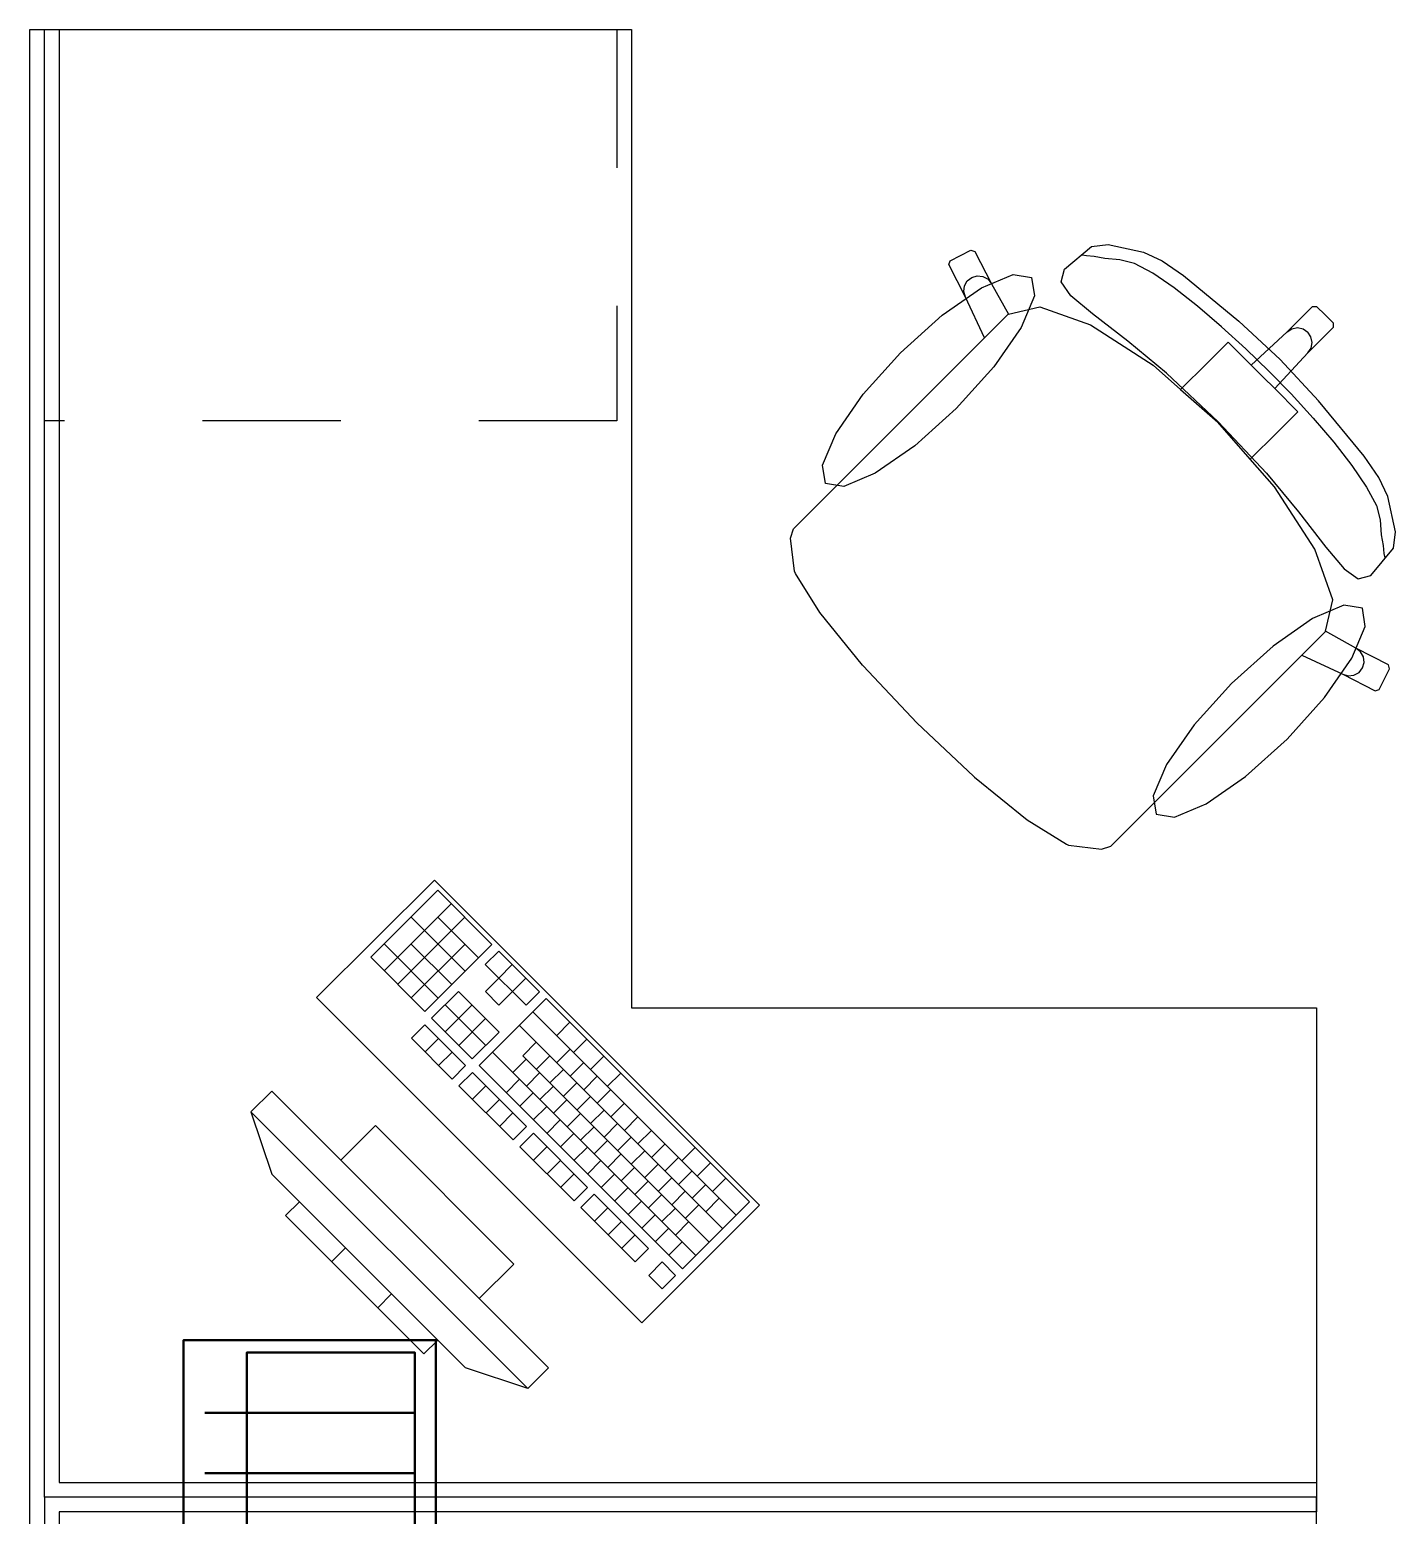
# Model space of a CAD drawing. Header units: inches. Extents: x -19 to 5698, y -728 to 92.
# Drawn here: x 120.811 to 122.206, y 34.982 to 36.5 of the extents above; entities that cross this region are included whole.
import ezdxf

# ---------------------------------------------------------------- set-up
doc = ezdxf.new("R2010")
doc.units = ezdxf.units.IN
doc.header["$MEASUREMENT"] = 0
doc.linetypes.add('HIDDEN', pattern=[0.375, 0.25, -0.125])
doc.linetypes.add('Rayas', pattern=[0.282222, 0.141111, -0.141111])
doc.layers.get('0').update_dxf_attribs({"color": 61})
doc.layers.add('00 conduct tomacorr', color=120, linetype='HIDDEN', lineweight=30)
doc.layers.add('Interior - Mobiliario', color=7, linetype='Continuous')

# ---------------------------------------------------------------- blocks, each defined once
blk = doc.blocks.new('CAJA POP UP 6 MODULOS')
at = {"layer": '00 conduct tomacorr', "linetype": 'Continuous'}
for p, q in [((-0.095, -0.165), (-0.095, -0.0151)), ((-0.052, -0.165), (-0.052, -0.0151)), ((0.052, -0.165), (0.052, -0.0151)), ((0.095, -0.165), (0.095, -0.0151)), ((0, -0.165), (0, -0.18))]:
    blk.add_line(p, q, dxfattribs=at)
for points in [[(-0.147, 0), (0.147, 0), (0.147, -0.18), (-0.147, -0.18)], [(0, 0), (0.147, 0), (0.147, -0.18), (0, -0.18)]]:
    blk.add_lwpolyline(points, close=True, dxfattribs=at)
for points in [[(-0.138, -0.045), (-0.009, -0.045), (-0.009, -0.165), (-0.138, -0.165), (-0.138, -0.045)], [(0.009, -0.045), (0.138, -0.045), (0.138, -0.165), (0.009, -0.165), (0.009, -0.045)]]:
    blk.add_lwpolyline(points, dxfattribs=at)
at = {"color": 1, "insert": (-0.1807, -0.168), "char_height": 0.05, "attachment_point": 1, "rotation": 180}
blk.add_mtext_dynamic_manual_height_columns('{\\fVerdana|b0|i0|c0|p34;2T}', width=0.000481, gutter_width=0.1561, heights=[0], dxfattribs=at)

msp = doc.modelspace()

# ---------------------------------------------------------------- linework, layer by layer
at = {"layer": 'Interior - Mobiliario', "color": 175, "linetype": 'Continuous', "lineweight": 13}
for p, q in [((120.811, 36.5), (120.841, 36.5)), ((120.811, 35.015), (120.811, 36.5)), ((120.841, 36.5), (120.841, 35.015)), ((121.7514, 36.2638), (121.7728, 36.2746)), ((121.7728, 36.2746), (121.7768, 36.2733)), ((121.7768, 36.2733), (121.7938, 36.2402)), ((121.8682, 36.2553), (121.896, 36.2785)), ((121.8908, 36.2688), (121.8863, 36.2696)), ((121.8988, 36.268), (121.8908, 36.2688)), ((121.896, 36.2785), (121.9128, 36.2803)), ((121.9128, 36.2803), (121.9489, 36.2726)), ((121.9489, 36.2726), (121.9682, 36.2636)), ((121.7501, 36.2598), (121.7514, 36.2638)), ((121.7671, 36.2267), (121.7501, 36.2598)), ((121.8648, 36.2424), (121.8682, 36.2553)), ((121.9096, 36.266), (121.8988, 36.268)), ((121.925, 36.2648), (121.9096, 36.266)), ((121.9397, 36.2609), (121.925, 36.2648)), ((121.9585, 36.251), (121.9397, 36.2609)), ((121.9682, 36.2636), (121.9899, 36.2487)), ((121.7655, 36.2323), (121.7661, 36.2381)), ((121.7661, 36.2381), (121.769, 36.2432)), ((121.769, 36.2432), (121.7736, 36.2468)), ((121.7736, 36.2468), (121.7792, 36.2484)), ((121.7792, 36.2484), (121.785, 36.2477)), ((121.785, 36.2477), (121.7902, 36.2448)), ((121.7902, 36.2448), (121.7938, 36.2402)), ((121.7938, 36.2402), (121.8111, 36.2092)), ((121.8748, 36.228), (121.8648, 36.2424)), ((121.9804, 36.2361), (121.9585, 36.251)), ((121.9899, 36.2487), (122.0466, 36.2019)), ((121.7671, 36.2267), (121.7655, 36.2323)), ((121.7867, 36.1849), (121.7671, 36.2267)), ((121.8971, 36.2094), (121.8748, 36.228)), ((122.0042, 36.2175), (121.9804, 36.2361)), ((121.8109, 36.2091), (121.7867, 36.1849)), ((121.8109, 36.2091), (121.8111, 36.2092)), ((121.8111, 36.2092), (121.8431, 36.2166)), ((121.8431, 36.2166), (121.895, 36.1983)), ((121.9332, 36.1815), (121.8971, 36.2094)), ((122.0289, 36.1964), (122.0042, 36.2175)), ((122.0957, 36.191), (122.1218, 36.2171)), ((122.1218, 36.2171), (122.126, 36.2171)), ((122.126, 36.2171), (122.1346, 36.2086)), ((122.1431, 36.2), (122.1346, 36.2086)), ((121.895, 36.1983), (121.9589, 36.1569)), ((122.0536, 36.1738), (122.0289, 36.1964)), ((122.0466, 36.2019), (122.0888, 36.1628)), ((122.0957, 36.191), (122.1006, 36.1943)), ((122.1006, 36.1943), (122.1063, 36.1954)), ((122.1063, 36.1954), (122.1121, 36.1942)), ((122.1121, 36.1942), (122.1169, 36.1909)), ((122.117, 36.1697), (122.1431, 36.1958)), ((122.1431, 36.1958), (122.1431, 36.2)), ((121.6388, 36.037), (121.7867, 36.1849)), ((121.9726, 36.1488), (121.9332, 36.1815)), ((122.0144, 36.1595), (122.0355, 36.1807)), ((122.0355, 36.1807), (122.0592, 36.157)), ((122.0592, 36.157), (122.0957, 36.191)), ((122.1202, 36.186), (122.1169, 36.1909)), ((122.1214, 36.1803), (122.1202, 36.186)), ((122.1203, 36.1745), (122.1214, 36.1803)), ((122.077, 36.151), (122.0536, 36.1738)), ((122.0831, 36.1332), (122.117, 36.1697)), ((122.1279, 36.1206), (122.0888, 36.1628)), ((122.117, 36.1697), (122.1203, 36.1745)), ((121.9589, 36.1569), (121.987, 36.1322)), ((122.0253, 36.0993), (121.9726, 36.1488)), ((121.987, 36.1322), (122.0144, 36.1595)), ((122.0592, 36.157), (122.0711, 36.1451)), ((122.077, 36.151), (122.0998, 36.1276)), ((121.987, 36.1322), (122.0249, 36.0988)), ((122.0831, 36.1332), (122.0711, 36.1451)), ((122.1067, 36.1095), (122.0831, 36.1332)), ((122.0998, 36.1276), (122.1224, 36.1029)), ((122.1747, 36.0639), (122.1279, 36.1206)), ((122.0855, 36.0884), (122.1067, 36.1095)), ((122.1224, 36.1029), (122.1436, 36.0782)), ((122.0582, 36.061), (122.0249, 36.0988)), ((122.0253, 36.0993), (122.0748, 36.0465)), ((122.0582, 36.061), (122.0855, 36.0884)), ((122.1436, 36.0782), (122.1621, 36.0544)), ((122.0829, 36.0328), (122.0582, 36.061)), ((122.1896, 36.0422), (122.1747, 36.0639)), ((122.0748, 36.0465), (122.1075, 36.0072)), ((122.1621, 36.0544), (122.177, 36.0325)), ((122.1986, 36.0229), (122.1896, 36.0422)), ((121.6133, 36.0115), (121.6388, 36.037)), ((122.1243, 35.969), (122.0829, 36.0328)), ((122.177, 36.0325), (122.187, 36.0137)), ((121.5914, 35.9896), (121.6133, 36.0115)), ((122.187, 36.0137), (122.1909, 35.9989)), ((122.2064, 35.9868), (122.1986, 36.0229)), ((122.1075, 36.0072), (122.1354, 35.9711)), ((122.1909, 35.9989), (122.192, 35.9835)), ((121.5885, 35.9803), (121.5914, 35.9896)), ((121.5925, 35.9464), (121.5885, 35.9803)), ((122.192, 35.9835), (122.1941, 35.9728)), ((122.2045, 35.97), (122.2064, 35.9868)), ((122.1426, 35.9171), (122.1243, 35.969)), ((122.1354, 35.9711), (122.154, 35.9488)), ((122.1813, 35.9422), (122.2045, 35.97)), ((122.1941, 35.9728), (122.1948, 35.9647)), ((122.1948, 35.9647), (122.1956, 35.9602)), ((121.5934, 35.9442), (121.5925, 35.9464)), ((121.6183, 35.9042), (121.5934, 35.9442)), ((122.154, 35.9488), (122.1684, 35.9388)), ((122.1684, 35.9388), (122.1813, 35.9422)), ((121.6619, 35.8505), (121.6183, 35.9042)), ((122.1352, 35.8851), (122.1426, 35.9171)), ((122.1351, 35.8849), (122.1109, 35.8607)), ((122.1351, 35.8849), (122.1352, 35.8851)), ((122.1662, 35.8678), (122.1352, 35.8851)), ((121.9631, 35.7128), (122.1109, 35.8607)), ((122.1109, 35.8607), (122.1527, 35.8411)), ((122.1708, 35.8641), (122.1662, 35.8678)), ((122.1993, 35.8508), (122.1662, 35.8678)), ((122.1737, 35.859), (122.1708, 35.8641)), ((122.1744, 35.8532), (122.1737, 35.859)), ((121.6625, 35.8497), (121.6619, 35.8505)), ((121.7174, 35.7914), (121.6625, 35.8497)), ((122.1693, 35.843), (122.1729, 35.8476)), ((122.1729, 35.8476), (122.1744, 35.8532)), ((122.1898, 35.8254), (122.2006, 35.8468)), ((122.2006, 35.8468), (122.1993, 35.8508)), ((122.1527, 35.8411), (122.1583, 35.8395)), ((122.1527, 35.8411), (122.1858, 35.8241)), ((122.1583, 35.8395), (122.1641, 35.8401)), ((122.1641, 35.8401), (122.1693, 35.843)), ((122.1858, 35.8241), (122.1898, 35.8254)), ((121.7174, 35.7914), (121.7757, 35.7365)), ((121.7757, 35.7365), (121.7765, 35.7358)), ((121.7765, 35.7358), (121.8302, 35.6923)), ((121.9375, 35.6873), (121.9631, 35.7128)), ((121.8302, 35.6923), (121.8703, 35.6674)), ((121.9156, 35.6653), (121.9375, 35.6873)), ((121.8703, 35.6674), (121.8724, 35.6665)), ((121.8724, 35.6665), (121.9063, 35.6625)), ((121.9063, 35.6625), (121.9156, 35.6653)), ((121.2279, 35.6204), (121.1594, 35.5519)), ((121.2833, 35.565), (121.2279, 35.6204)), ((121.2418, 35.6066), (121.1732, 35.538)), ((121.2556, 35.5927), (121.1871, 35.5242)), ((121.2559, 35.5376), (121.2005, 35.593)), ((121.2696, 35.5513), (121.2281, 35.5929)), ((121.2285, 35.5102), (121.1731, 35.5656)), ((121.2422, 35.5239), (121.2007, 35.5654)), ((121.2558, 35.5652), (121.2009, 35.5103)), ((121.2148, 35.4965), (121.2833, 35.565)), ((121.2903, 35.5581), (121.2765, 35.5444)), ((121.3318, 35.5166), (121.2903, 35.5581)), ((121.1594, 35.5519), (121.2148, 35.4965)), ((121.2765, 35.5444), (121.2904, 35.5305)), ((121.3041, 35.5443), (121.2904, 35.5305)), ((121.2904, 35.5305), (121.2767, 35.5168)), ((121.3042, 35.5167), (121.2904, 35.5305)), ((121.318, 35.5304), (121.3042, 35.5167)), ((121.2491, 35.517), (121.2217, 35.4895)), ((121.2907, 35.4754), (121.2491, 35.517)), ((121.3387, 35.5096), (121.2702, 35.4411)), ((121.2767, 35.5168), (121.2905, 35.503)), ((121.2905, 35.503), (121.3042, 35.5167)), ((121.3042, 35.5167), (121.3181, 35.5029)), ((121.3181, 35.5029), (121.3318, 35.5166)), ((121.5464, 35.3019), (121.3387, 35.5096)), ((121.2769, 35.4617), (121.2354, 35.5033)), ((121.263, 35.5031), (121.2355, 35.4757)), ((121.5327, 35.2882), (121.325, 35.4959)), ((121.2148, 35.4827), (121.2011, 35.469)), ((121.2564, 35.4411), (121.2148, 35.4827)), ((121.2217, 35.4895), (121.2632, 35.448)), ((121.2768, 35.4893), (121.2494, 35.4618)), ((121.519, 35.2745), (121.3113, 35.4822)), ((121.363, 35.4854), (121.3492, 35.4717)), ((121.2011, 35.469), (121.2427, 35.4274)), ((121.2287, 35.4688), (121.215, 35.4551)), ((121.2632, 35.448), (121.2907, 35.4754)), ((121.3286, 35.4649), (121.3149, 35.4512)), ((121.3803, 35.4681), (121.3666, 35.4544)), ((121.2425, 35.455), (121.2288, 35.4413)), ((121.4916, 35.2471), (121.2839, 35.4548)), ((121.5053, 35.2608), (121.3149, 35.4512)), ((121.3425, 35.4511), (121.3287, 35.4373)), ((121.3631, 35.4578), (121.3494, 35.4441)), ((121.3976, 35.4508), (121.3839, 35.4371)), ((121.2427, 35.4274), (121.2564, 35.4411)), ((121.2633, 35.4342), (121.2496, 35.4205)), ((121.3187, 35.3788), (121.2633, 35.4342)), ((121.2702, 35.4411), (121.4779, 35.2334)), ((121.3184, 35.4477), (121.3046, 35.434)), ((121.3322, 35.4339), (121.3185, 35.4202)), ((121.3563, 35.4372), (121.3426, 35.4235)), ((121.3769, 35.444), (121.3632, 35.4303)), ((121.2496, 35.4205), (121.305, 35.3651)), ((121.2771, 35.4204), (121.2634, 35.4067)), ((121.3116, 35.4271), (121.2979, 35.4134)), ((121.3461, 35.42), (121.3323, 35.4063)), ((121.3702, 35.4234), (121.3564, 35.4097)), ((121.3908, 35.4302), (121.3771, 35.4164)), ((121.4149, 35.4335), (121.4012, 35.4198)), ((121.0583, 35.4151), (121.0371, 35.3939)), ((121.3411, 35.1323), (121.0583, 35.4151)), ((121.291, 35.4065), (121.2773, 35.3928)), ((121.3254, 35.4132), (121.3117, 35.3995)), ((121.3599, 35.4062), (121.3462, 35.3925)), ((121.384, 35.4095), (121.3703, 35.3958)), ((121.4046, 35.4163), (121.3909, 35.4026)), ((121.0371, 35.3939), (121.3199, 35.1111)), ((121.0371, 35.3939), (121.0583, 35.3303)), ((121.3048, 35.3927), (121.2911, 35.379)), ((121.3393, 35.3994), (121.3255, 35.3857)), ((121.3737, 35.3923), (121.36, 35.3786)), ((121.3978, 35.3957), (121.3841, 35.382)), ((121.4185, 35.4025), (121.4048, 35.3887)), ((121.4323, 35.3886), (121.4186, 35.3749)), ((121.1643, 35.3798), (121.129, 35.3444)), ((121.3058, 35.2383), (121.1643, 35.3798)), ((121.305, 35.3651), (121.3187, 35.3788)), ((121.3531, 35.3856), (121.3394, 35.3718)), ((121.3876, 35.3785), (121.3739, 35.3648)), ((121.4117, 35.3818), (121.398, 35.3681)), ((121.4462, 35.3748), (121.4325, 35.3611)), ((121.3256, 35.3719), (121.3119, 35.3582)), ((121.3119, 35.3582), (121.3673, 35.3028)), ((121.381, 35.3165), (121.3256, 35.3719)), ((121.3395, 35.3581), (121.3258, 35.3443)), ((121.367, 35.3717), (121.3532, 35.358)), ((121.3808, 35.3579), (121.3671, 35.3441)), ((121.4014, 35.3646), (121.3877, 35.3509)), ((121.4255, 35.368), (121.4118, 35.3543)), ((121.46, 35.3609), (121.4463, 35.3472)), ((121.129, 35.3444), (121.2704, 35.203)), ((121.3533, 35.3442), (121.3396, 35.3305)), ((121.3947, 35.344), (121.3809, 35.3303)), ((121.4153, 35.3508), (121.4016, 35.3371)), ((121.4394, 35.3541), (121.4257, 35.3404)), ((121.4739, 35.3471), (121.4602, 35.3334)), ((121.491, 35.3573), (121.4773, 35.3436)), ((121.2563, 35.1323), (121.0583, 35.3303)), ((121.3672, 35.3304), (121.3534, 35.3166)), ((121.4085, 35.3302), (121.3948, 35.3164)), ((121.4291, 35.337), (121.4154, 35.3232)), ((121.4532, 35.3403), (121.4395, 35.3266)), ((121.4877, 35.3332), (121.474, 35.3195)), ((121.5066, 35.3417), (121.4929, 35.328)), ((121.3673, 35.3028), (121.381, 35.3165)), ((121.4223, 35.3163), (121.4086, 35.3026)), ((121.443, 35.3231), (121.4293, 35.3094)), ((121.4671, 35.3264), (121.4534, 35.3127)), ((121.4809, 35.3126), (121.4672, 35.2989)), ((121.5016, 35.3194), (121.4879, 35.3057)), ((121.5222, 35.3262), (121.5085, 35.3125)), ((121.0866, 35.302), (121.0724, 35.2878)), ((121.228, 35.1606), (121.0866, 35.302)), ((121.3879, 35.3096), (121.3742, 35.2959)), ((121.4433, 35.2542), (121.3879, 35.3096)), ((121.4362, 35.3025), (121.4225, 35.2888)), ((121.4568, 35.3093), (121.4431, 35.2955)), ((121.4779, 35.2334), (121.5464, 35.3019)), ((121.4948, 35.2987), (121.4811, 35.285)), ((121.5154, 35.3055), (121.5017, 35.2918)), ((121.0724, 35.2878), (121.2138, 35.1464)), ((121.3742, 35.2959), (121.4296, 35.2405)), ((121.4018, 35.2957), (121.3881, 35.282)), ((121.4156, 35.2819), (121.4019, 35.2682)), ((121.45, 35.2886), (121.4363, 35.2749)), ((121.4707, 35.2954), (121.457, 35.2817)), ((121.4295, 35.268), (121.4158, 35.2543)), ((121.4639, 35.2748), (121.4502, 35.2611)), ((121.4845, 35.2816), (121.4708, 35.2678)), ((121.1337, 35.2548), (121.1196, 35.2407)), ((121.4296, 35.2405), (121.4433, 35.2542)), ((121.4777, 35.2609), (121.464, 35.2472)), ((121.2704, 35.203), (121.3058, 35.2383)), ((121.4572, 35.2404), (121.4435, 35.2266)), ((121.471, 35.2265), (121.4572, 35.2404)), ((121.4435, 35.2266), (121.4573, 35.2128)), ((121.4573, 35.2128), (121.471, 35.2265)), ((121.1808, 35.2077), (121.1667, 35.1935)), ((121.2138, 35.1464), (121.228, 35.1606)), ((121.3199, 35.1111), (121.2563, 35.1323)), ((121.3199, 35.1111), (121.3411, 35.1323)), ((120.811, 34.985), (120.811, 35.015)), ((120.841, 35.015), (122.126, 35.015)), ((122.126, 35.015), (122.126, 34.985)), ((120.811, 33.5), (120.811, 34.985)), ((120.841, 34.985), (120.841, 33.5)), ((122.126, 34.985), (120.841, 34.985))]:
    msp.add_line(p, q, dxfattribs=at)
at = {"layer": 'Interior - Mobiliario', "color": 175, "linetype": 'Rayas', "lineweight": 13}
for p, q in [((121.411, 36.5), (121.411, 36.1)), ((121.411, 36.1), (120.826, 36.1))]:
    msp.add_line(p, q, dxfattribs=at)
at = {"layer": 'Interior - Mobiliario', "color": 175, "linetype": 'Continuous', "lineweight": 13, "flags": 128}
for points in [[(120.826, 35), (120.826, 36.5), (121.426, 36.5), (121.426, 35.5), (122.126, 35.5), (122.126, 35)], [(121.7009, 36.1698), (121.7434, 36.208), (121.7837, 36.236), (121.8158, 36.2496), (121.8347, 36.2467), (121.8376, 36.2278), (121.824, 36.1957), (121.796, 36.1554), (121.7578, 36.1129), (121.7153, 36.0747), (121.675, 36.0467), (121.6429, 36.0331), (121.624, 36.036), (121.6211, 36.0549), (121.6347, 36.087), (121.6627, 36.1273)], [(122.0958, 35.7749), (122.134, 35.8174), (122.162, 35.8577), (122.1756, 35.8898), (122.1727, 35.9087), (122.1538, 35.9116), (122.1217, 35.898), (122.0814, 35.87), (122.0389, 35.8318), (122.0007, 35.7893), (121.9727, 35.749), (121.9591, 35.7169), (121.962, 35.698), (121.9809, 35.6951), (122.013, 35.7087), (122.0533, 35.7367)], [(121.4366, 35.1782), (121.5568, 35.2984), (121.2245, 35.6308), (121.1042, 35.5106)], [(120.826, 35), (120.826, 33.5), (121.426, 33.5), (121.426, 34.5), (122.126, 34.5), (122.126, 35)]]:
    msp.add_lwpolyline(points, close=True, dxfattribs=at)

# ---------------------------------------------------------------- block references
at = {"layer": '00 conduct tomacorr', "xscale": 1.432830642179531, "yscale": 1.432830642179531, "zscale": 1.432830642179531, "rotation": 89.99999999999997}
msp.add_blockref('CAJA POP UP 6 MODULOS', (120.9682, 34.95), dxfattribs=at)

doc.saveas('drawing.dxf')
